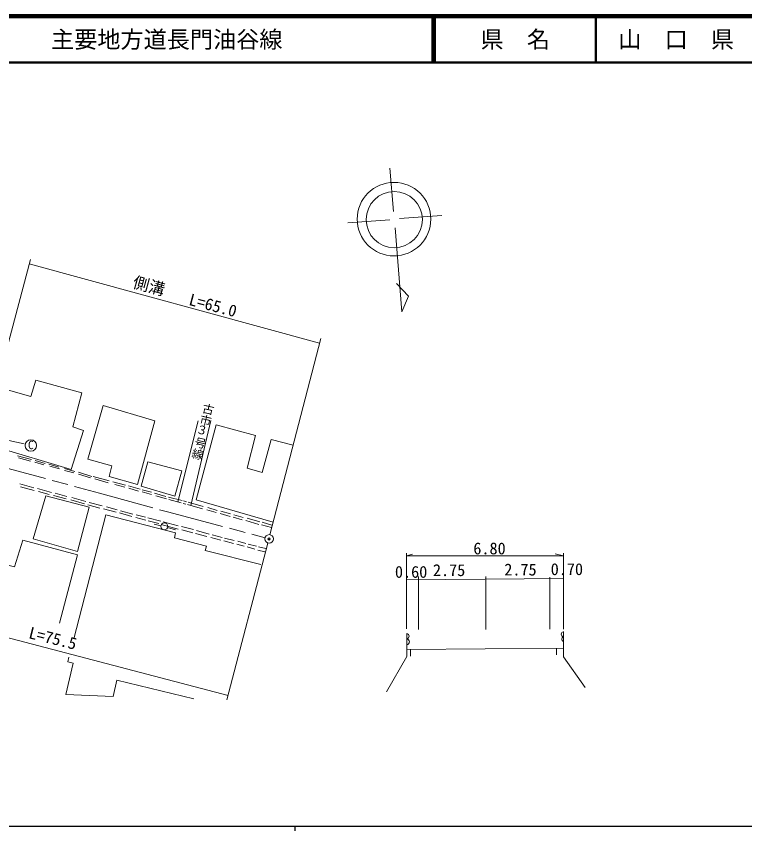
# Model space of a CAD drawing. Units: millimetres, scale not verified. Extents: x 40000 to 680000, y 20000 to 380000.
# Drawn here: x 207838 to 365183, y 204000 to 380000 of the extents above; entities that cross this region are included whole.
import ezdxf
from ezdxf.enums import TextEntityAlignment as Align

# ---------------------------------------------------------------- set-up
doc = ezdxf.new("R2010")
doc.units = ezdxf.units.MM
doc.header["$LTSCALE"] = 1000
doc.header["$PDMODE"] = 32
doc.header["$PDSIZE"] = 500
doc.linetypes.add('CHAIN', pattern=[18.5, 12, -1.5, 3.5, -1.5])
for name, color, linetype, lineweight in [('M-BMK', 2, 'CHAIN', 13), ('M-TTL', 2, 'Continuous', 140), ('M-TTL-BAND', 7, 'Continuous', 13), ('M-TTL-LINE', 7, 'Continuous', 50), ('M-TTL-TXT', 7, 'Continuous', 13), ('M-WORK', 1, 'Continuous', 13)]:
    doc.layers.add(name, color=color, linetype=linetype, lineweight=lineweight)
doc.styles.add('@ＭＳ ゴシック', font='')
doc.styles.add('ＭＳ ゴシック', font='')
doc.styles.get('@ＭＳ ゴシック').set_extended_font_data('@MS Gothic')
doc.styles.get('ＭＳ ゴシック').set_extended_font_data('MS Gothic')

msp = doc.modelspace()

# ---------------------------------------------------------------- linework, layer by layer
at = {"layer": 'M-BMK'}
msp.add_lwpolyline([(184702, 288051), (225782, 276959), (240816, 272816), (261566, 267310)], dxfattribs=at)
at = {"layer": 'M-TTL'}
msp.add_line((680000, 380000), (40000, 380000), dxfattribs=at)
at = {"layer": 'M-TTL-BAND', "lineweight": 25}
for p, q in [((40000, 205000), (579000, 205000)), ((268000, 205000), (268000, 204000))]:
    msp.add_line(p, q, dxfattribs=at)
at = {"layer": 'M-TTL-LINE'}
for p, q in [((297750, 380000), (297750, 370000)), ((298250, 380000), (298250, 370000)), ((333000, 380000), (333000, 370000)), ((40000, 370000), (680000, 370000))]:
    msp.add_line(p, q, dxfattribs=at)
at = {"layer": 'M-WORK'}
for p, q in [((288557, 347213), (289343, 337786)), ((290594, 336270), (299746, 336937)), ((279421, 335352), (288499, 336019)), ((210880, 327474), (204202, 302430)), ((273343, 309325), (210622, 326505)), ((262637, 267960), (273610, 310359)), ((242746, 275059), (247115, 292601)), ((249893, 292617), (245536, 274289)), ((209533, 287618), (190098, 291683)), ((208113, 285010), (211150, 284206)), ((208321, 284597), (210871, 283867)), ((211866, 283645), (213802, 283063)), ((211922, 283995), (214102, 283360)), ((214832, 283201), (217054, 282566)), ((215050, 282788), (217198, 282174)), ((218232, 282249), (220496, 281656)), ((218277, 281867), (220267, 281338)), ((221251, 281074), (223896, 280291)), ((224146, 280573), (221282, 281453)), ((227870, 279580), (224428, 280554)), ((224806, 280058), (227715, 279201)), ((208604, 278930), (211616, 278133)), ((208717, 278331), (211708, 277548)), ((231419, 278685), (228714, 279395)), ((229144, 278841), (231302, 278227)), ((234569, 277782), (232082, 278525)), ((212430, 277978), (215414, 277110)), ((212613, 277322), (214934, 276687)), ((215892, 276414), (218621, 275705)), ((216262, 276911), (218759, 276255)), ((232159, 278058), (234265, 277391)), ((237050, 277148), (235008, 277698)), ((235048, 277198), (237079, 276626)), ((240171, 276249), (237674, 276947)), ((237968, 276362), (240307, 275727)), ((219610, 275499), (222573, 274657)), ((219799, 275993), (222883, 275156)), ((223548, 274952), (226412, 274181)), ((243684, 275346), (240742, 276101)), ((240772, 275589), (243449, 274870)), ((243919, 274742), (244464, 274595)), ((244639, 275075), (243947, 275264)), ((248237, 274043), (244999, 274996)), ((246680, 275524), (263347, 270702)), ((223294, 274411), (225918, 273706)), ((226666, 273578), (229396, 272830)), ((227301, 273959), (229600, 273366)), ((230376, 273100), (233014, 272423)), ((244831, 274485), (248061, 273587)), ((248992, 273354), (250995, 272776)), ((251263, 273204), (249238, 273839)), ((254084, 272498), (252053, 273049)), ((230115, 272684), (232817, 271908)), ((233678, 271693), (235837, 271094)), ((233763, 272293), (235717, 271729)), ((236282, 271642), (239058, 270909)), ((251881, 272541), (254030, 271901)), ((254664, 271781), (256625, 271202)), ((256871, 271661), (254840, 272282)), ((260427, 270772), (257697, 271520)), ((236296, 270940), (238613, 270369)), ((239062, 269898), (237644, 270268)), ((239158, 270142), (242830, 269200)), ((239528, 270766), (242840, 269888)), ((240504, 269527), (242206, 269055)), ((243535, 269730), (246082, 269067)), ((257450, 271005), (260208, 270208)), ((260779, 270130), (262973, 269531)), ((263036, 270046), (260949, 270652)), ((243620, 268990), (245997, 268362)), ((246568, 268221), (249030, 267579)), ((246745, 268898), (249531, 268094)), ((250121, 267965), (252336, 267344)), ((249839, 267380), (252012, 266801)), ((252682, 266618), (254749, 266089)), ((252816, 267224), (254883, 266731)), ((253345, 232277), (262156, 266171)), ((255461, 265948), (257041, 265489)), ((255715, 266540), (257415, 266082)), ((257916, 265934), (259693, 265489)), ((257697, 265341), (259376, 264833)), ((259983, 264657), (261534, 264283)), ((260180, 265383), (261753, 264953)), ((292147, 263977), (292147, 247607)), ((326034, 263398), (324214, 263826)), ((326034, 247576), (326034, 263969)), ((294726, 258920), (294726, 247470)), ((309254, 247494), (309254, 258955)), ((323056, 247547), (323056, 258800)), ((292147, 258212), (326034, 258492)), ((253594, 233233), (194420, 248744)), ((292179, 243182), (326026, 243480)), ((292975, 243189), (292975, 241742)), ((324514, 243466), (324514, 241991))]:
    msp.add_line(p, q, dxfattribs=at)
for points in [[(289664, 334286), (291142, 316137), (292570, 319494), (289963, 322243)], [(246680, 275524), (251030, 291689), (259529, 289427), (257737, 282363), (260921, 281432), (262910, 288542), (267643, 287302)], [(260643, 261518), (248660, 264566), (248930, 265518), (241978, 267280), (242232, 268375), (227176, 272293), (220237, 245431)], [(194420, 248744), (198864, 263204), (207482, 261030), (209244, 266775), (221036, 263585), (217206, 248876)], [(326034, 263398), (292147, 263398), (293392, 263777)], [(287798, 234036), (292179, 241627), (292179, 246610)], [(330735, 234961), (326021, 241579), (326035, 247022)], [(219188, 241487), (218974, 240511), (220116, 240201), (218533, 233416), (228794, 233036), (229556, 236535), (246173, 232464)]]:
    msp.add_lwpolyline(points, dxfattribs=at)
for points in [[(195954, 289387), (198540, 298958), (199492, 298747), (200613, 302466), (205819, 300952), (205660, 299365), (210972, 297821), (212040, 301376), (222015, 298641), (220079, 291295), (222375, 290501), (219660, 282041), (203249, 286961), (202896, 287370)], [(228494, 282816), (223257, 284324), (226610, 295856), (237751, 292555), (234037, 278840), (227935, 280548)], [(236241, 283751), (234845, 278450), (242103, 276323), (243627, 281741)], [(221077, 264357), (211451, 267103), (214191, 276397), (223547, 273884)]]:
    msp.add_lwpolyline(points, close=True, dxfattribs=at)
for centre, radius in [((289428, 336165), 7945), ((289482, 336057), 6072), ((210993, 287231), 1243), ((239796, 269764), 746), ((262456, 267049), 928)]:
    msp.add_circle(centre, radius, dxfattribs=at)
for centre, radius, start, end in [((292100, 246047), 568, 277.93374, 82.06626), ((326096, 246457), 543, 96.39966, 263.30099), ((292087, 244822), 668, 277.88023, 82.11977), ((326213, 245395), 553, 109.07347, 250.62717)]:
    msp.add_arc(centre, radius, start, end, dxfattribs=at)
msp.add_point((262456, 267049), dxfattribs=at)

# ---------------------------------------------------------------- texts
at = {"layer": 'M-TTL-TXT', "style": 'ＭＳ ゴシック'}
msp.add_text('路 線 名      主要地方道長門油谷線', height=3666, dxfattribs=at).set_placement((180380, 375000), align=Align.MIDDLE_LEFT)
msp.add_text('路 線 名      主要地方道長門油谷線', height=3666, dxfattribs=at).set_placement((180380, 375000), align=Align.MIDDLE_LEFT)
for s, p in [('県\u3000名', (315625, 375000)), ('県\u3000名', (315625, 375000)), ('山\u3000口\u3000県', (350375, 375000)), ('山\u3000口\u3000県', (350375, 375000))]:
    msp.add_text(s, height=3666, dxfattribs=at).set_placement(p, align=Align.MIDDLE_CENTER)
at = {"layer": 'M-WORK'}
for s, height, rotation, style, p in [('側溝', 2566, 344.681, 'ＭＳ ゴシック', (232600, 320709)), ('L=65.0', 2566, 345.147, 'ＭＳ ゴシック', (244741, 316906)), ('古市\u3000号線', 1833, 257.005, '@ＭＳ ゴシック', (248106, 296668)), ('３', 1833, 346.012, 'ＭＳ ゴシック', (246382, 289451)), ('L=75.5', 2566, 345.898, 'ＭＳ ゴシック', (210162, 244880))]:
    msp.add_text(s, height=height, rotation=rotation, dxfattribs=dict(at, style=style)).set_placement(p, align=Align.BOTTOM_LEFT)
at = {"layer": 'M-WORK', "style": 'ＭＳ ゴシック'}
for s, height, p in [('C', 1833, (210357, 285902)), ('6.80', 2566, (306567, 262954)), ('0.60', 2566, (289628, 257883)), ('2.75', 2566, (297840, 258259)), ('2.75', 2566, (313256, 258386)), ('0.70', 2566, (323280, 258469))]:
    msp.add_text(s, height=height, dxfattribs=at).set_placement(p, align=Align.BOTTOM_LEFT)

doc.saveas('drawing.dxf')
